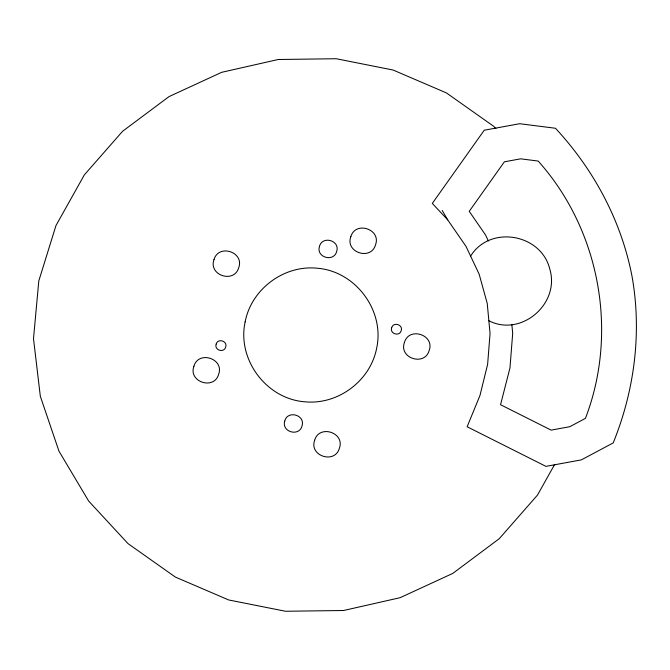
<?xml version="1.0" encoding="UTF-8"?>
<svg xmlns="http://www.w3.org/2000/svg" width="670" height="670" viewBox="0 0 670 670"><rect width="100%" height="100%" fill="white"/><g stroke="black" fill="none" stroke-linecap="round" stroke-linejoin="round"><path stroke-width="1" d="M554.693 464.36L537.491 495.08L499.251 538.697L452.786 573.403L400.124 597.69L343.551 610.504L285.562 611.266L228.671 599.96L175.381 577.079L128.012 543.613L88.641 501.026L58.977 451.186L40.326 396.272L33.5 338.677L38.801 280.914L55.987 225.522L84.32 174.92L122.551 131.303L169.024 96.597L221.686 72.31L278.259 59.496L336.248 58.734L393.131 70.04L446.429 92.921L493.798 126.387L495.909 128.673M470.608 256.133C489.87 224.726 541.36 233.688 549.852 269.29C560.145 303.812 521.151 337.353 488.857 320.737M447.728 219.894L432.301 203.412L484.243 130.223L519.677 123.716L555.447 128.255C593.88 169.569 621.534 221.226 632.111 276.819C641.969 332.546 634.457 390.652 613.201 442.92L581.367 459.871L545.941 466.37L467.132 426.757L479.963 395.509L487.626 364.338L490.055 333.534L487.232 303.409L479.176 274.239L465.968 246.309L447.728 219.894L442.217 210.455M488.38 240.966L485.566 235.011L469.234 211.352L504.384 161.813L520.649 158.832L538.178 161.06C599.843 229.919 618.603 332.119 585.413 418.39L569.81 426.698L551.125 430.123L500.557 404.714L509.962 367.939L512.692 333.367L511.846 324.414M245.128 321.927C236.946 359.514 266.417 398.96 304.775 401.791C337.948 405.132 370.477 380.828 376.682 348.073C384.865 310.486 355.393 271.04 317.036 268.209C283.862 264.868 251.334 289.172 245.128 321.927M284.733 421.145C281.333 432.158 299.49 437.024 302.053 425.785C305.453 414.78 287.296 409.914 284.733 421.145M319.414 246.61C316.014 257.615 334.171 262.481 336.734 251.25C340.134 240.237 321.977 235.371 319.414 246.61M213.998 259.642C208.161 275.337 234.224 283.804 238.729 267.682C244.558 251.979 218.504 243.52 213.998 259.642M193.906 366.272C188.077 381.967 214.132 390.434 218.646 374.304C224.475 358.609 198.421 350.142 193.906 366.272M216.175 344.053C213.931 350.083 223.939 353.341 225.673 347.144C227.917 341.114 217.901 337.856 216.175 344.053M350.812 236.761C344.975 252.464 371.038 260.932 375.543 244.801C381.381 229.107 355.318 220.639 350.812 236.761M314.657 440.257C308.828 455.952 334.883 464.419 339.389 448.289C345.226 432.594 319.163 424.127 314.657 440.257M391.682 327.672C389.446 333.702 399.454 336.96 401.188 330.762C403.432 324.732 393.416 321.474 391.682 327.672M404.42 342.479C398.591 358.182 424.646 366.649 429.16 350.519C434.989 334.824 408.935 326.357 404.42 342.479"/></g></svg>
